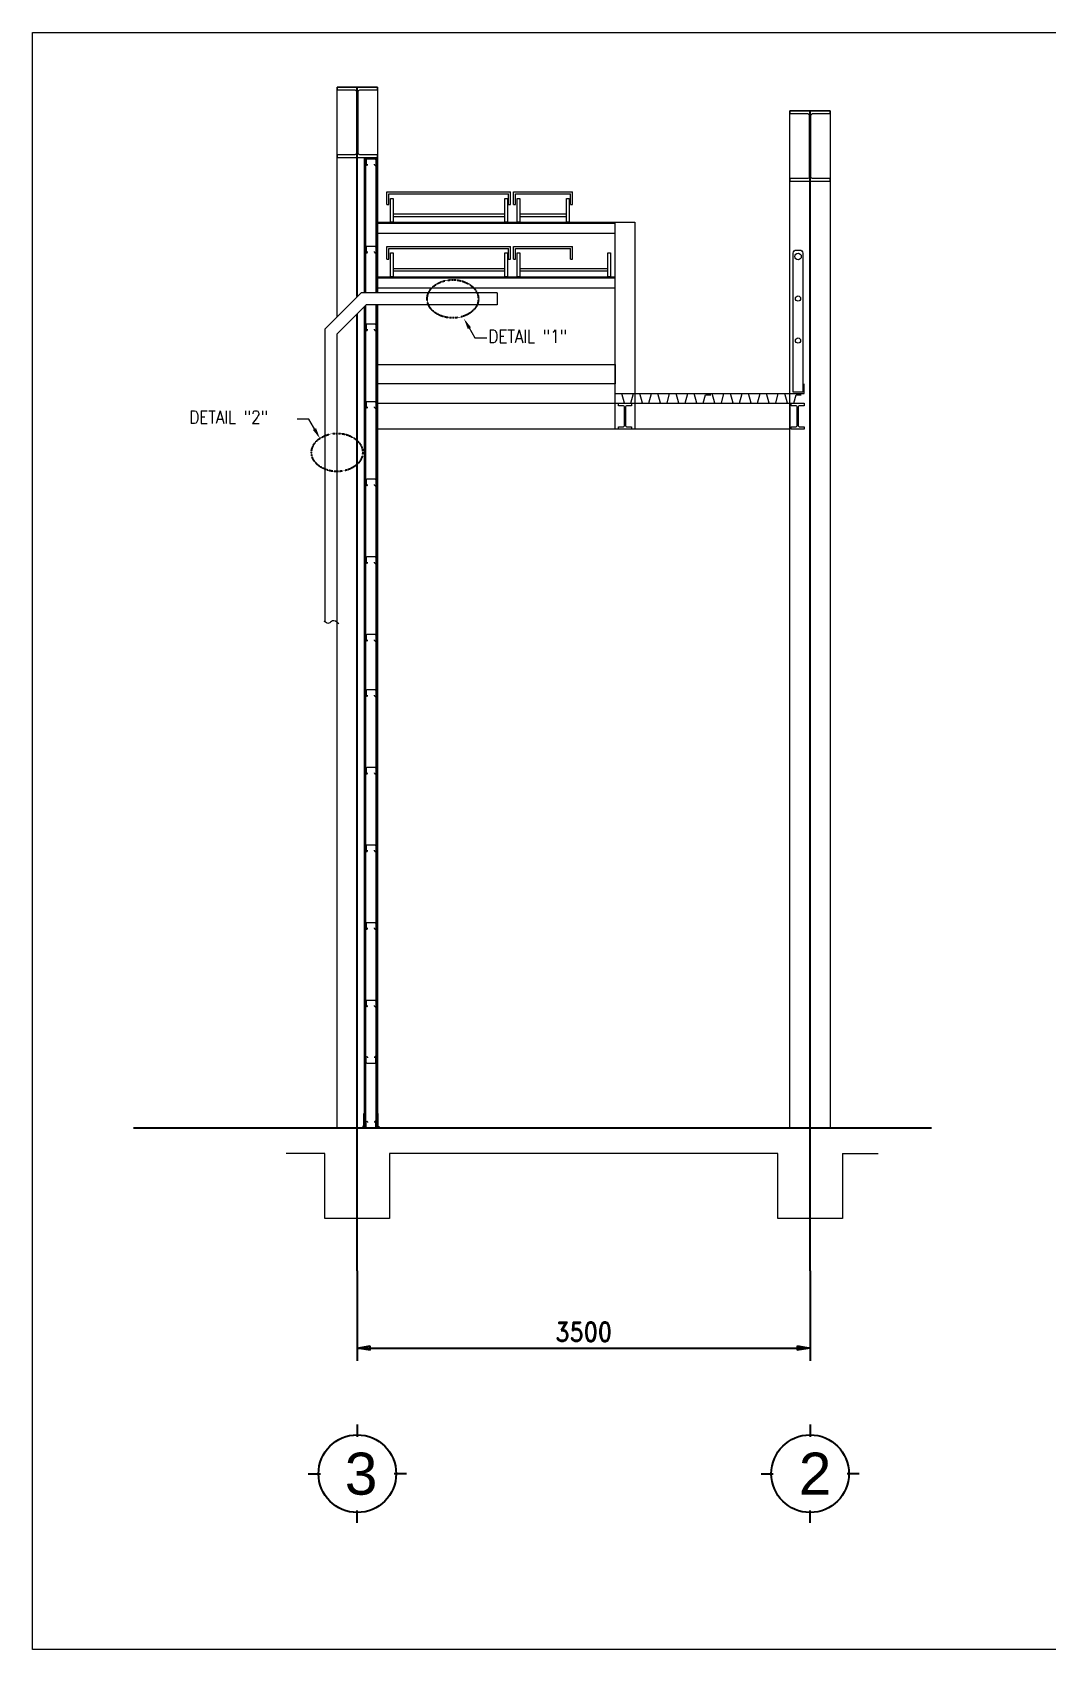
# Model space of a CAD drawing. Extents: x -5343388 to 7033982, y -486386 to 188356.
# Drawn here: x 874073 to 881921, y 145223 to 157725 of the extents above; entities that cross this region are included whole.
import ezdxf
from ezdxf.enums import TextEntityAlignment as Align

# ---------------------------------------------------------------- set-up
doc = ezdxf.new("R2010")
doc.units = 0
doc.header["$MEASUREMENT"] = 0
doc.linetypes.add('ABBr12 Sects C$0$CENTER2', pattern=[28.575, 19.05, -3.175, 3.175, -3.175])
doc.linetypes.add('HIDDEN', pattern=[0.375, 0.25, -0.125])
for name, color, linetype in [('ABBr12 Sects C$0$Grid', 8, 'ABBr12 Sects C$0$CENTER2'), ('ABBr12 Sects C$0$Odds & Ends', 19, 'Continuous'), ('ABBr12 Sects C$0$Steel', 174, 'Continuous'), ('AXIS', 7, 'Continuous'), ('DIM2', 4, 'Continuous'), ('Dimensions', 7, 'Continuous')]:
    doc.layers.add(name, color=color, linetype=linetype)
for name, color, linetype, lineweight in [('DK DIM', 8, 'Continuous', 5), ('E13', 4, 'Continuous', 20), ('E21', 7, 'Continuous', 20)]:
    doc.layers.add(name, color=color, linetype=linetype, lineweight=lineweight)
doc.styles.add('arial', font='arial.ttf')
doc.styles.add('DK Text', font='romand.shx', dxfattribs={"width": 0.85})
doc.styles.add('ISO', font='iso.shx', dxfattribs={"width": 0.85})
doc.dimstyles.new('DK Dim', dxfattribs={"dimscale": 500, "dimtxt": 0.3, "dimasz": 0.2, "dimexe": 0.2, "dimexo": 0, "dimgap": 0.1, "dimtad": 1, "dimdec": 0, "dimzin": 0, "dimdsep": 46, "dimtxsty": 'DK Text', "dimblk": 'CLOSED', "dimcen": 0.9, "dimclrd": 151, "dimclre": 151, "dimclrt": 7, "dimadec": 0, "dimazin": 0, "dimtfac": 1, "dimtdec": 0, "dimtofl": 0, "dimtmove": 0, "dimatfit": 3, "dimldrblk": 'CLOSED', "dimfxl": 0.5, "dimfxlon": 1, "dimtolj": 1, "dimtzin": 0, "dimlwd": -1, "dimlwe": -1, "dimarcsym": 1})

# ---------------------------------------------------------------- blocks, each defined once
blk = doc.blocks.new('ABBr12 Sects C$0$Group-79')
at = {"color": 1, "linetype": 'Continuous', "lineweight": 18}
for q in [(5.289, -11.247), (5.299, -11.347)]:
    blk.add_line((5.289, -11.347), q, dxfattribs=at)
blk = doc.blocks.new('ABBr12 Sects C$0$Group-80')
at = {"color": 1, "linetype": 'Continuous', "lineweight": 18}
for q in [(5.179, -11.247), (5.169, -11.347)]:
    blk.add_line((5.179, -11.347), q, dxfattribs=at)
blk = doc.blocks.new('ABBr12 Sects C$0$Group-246')
at = {"color": 1, "linetype": 'Continuous', "lineweight": 18}
for p, q in [((-0.07015, 0.0752), (-0.02015, 0.0752)), ((0, 0), (-0.02015, 0.0752)), ((0, 0), (0.05, 0)), ((0.0497, 0), (0.06985, 0.0752)), ((0.06985, 0.0752), (0.11985, 0.0752)), ((0.14, 0), (0.11985, 0.0752)), ((0.14, 0), (0.19, 0)), ((0.1897, 0), (0.20985, 0.0752)), ((0.20985, 0.0752), (0.25985, 0.0752)), ((0.28, 0), (0.25985, 0.0752)), ((0.28, 0), (0.33, 0)), ((0.3297, 0), (0.34985, 0.0752)), ((0.34985, 0.0752), (0.39985, 0.0752)), ((0.42, 0), (0.39985, 0.0752)), ((0.42, 0), (0.47, 0)), ((0.4697, 0), (0.48985, 0.0752)), ((0.48985, 0.0752), (0.53985, 0.0752)), ((0.56, 0), (0.53985, 0.0752)), ((0.56, 0), (0.61, 0)), ((0.6097, 0), (0.62717, 0.0652)), ((0.62717, 0.0652), (0.66717, 0.0652))]:
    blk.add_line(p, q, dxfattribs=at)
blk = doc.blocks.new('ABBr12 Sects C$0$Decking0.75')
at = {"color": 7}
blk.add_blockref('ABBr12 Sects C$0$Group-246', (0, 0), dxfattribs=at)
blk = doc.blocks.new('ABBr12 Sects C$0$C-0.075x0.05')
at = {"color": 7, "linetype": 'Continuous', "lineweight": 18}
for p, q in [((0.0325, 0), (-0.0325, 0)), ((-0.0375, -0.005), (-0.0375, -0.045)), ((-0.0275, -0.045), (-0.0275, -0.04)), ((0.0275, -0.045), (0.0275, -0.04)), ((0.0375, -0.005), (0.0375, -0.045))]:
    blk.add_line(p, q, dxfattribs=at)
for centre, start, end in [((-0.0325, -0.005), 90, 180), ((0.0325, -0.005), 0, 90), ((-0.0325, -0.045), 180, 270), ((-0.0325, -0.045), 270, 0), ((0.0325, -0.045), 180, 270), ((0.0325, -0.045), 270, 0)]:
    blk.add_arc(centre, 0.005, start, end, dxfattribs=at)
blk = doc.blocks.new('ABBr12 Sects C$0$Wide Flange (Metric)-9')
at = {"color": 1, "linetype": 'Continuous', "lineweight": 18, "flags": 128}
blk.add_lwpolyline([(-0.156083, -0.542544), (-0.156083, -0.522224), (-0.01905, -0.522224, 0.414213562), (-0.00635, -0.509524), (-0.00635, -0.03302, 0.414213562), (-0.01905, -0.02032), (-0.156083, -0.02032), (-0.156083, 0), (0.156083, 0), (0.156083, -0.02032), (0.01905, -0.02032, 0.414213562), (0.00635, -0.03302), (0.00635, -0.509524, 0.414213562), (0.01905, -0.522224), (0.156083, -0.522224), (0.156083, -0.542544)], format="xyb", close=True, dxfattribs=at)
blk = doc.blocks.new('ABBr12 Sects C$0$Wide Flange (Metric)-10')
at = {"color": 1, "linetype": 'Continuous', "lineweight": 18, "flags": 128}
blk.add_lwpolyline([(-0.156083, -0.542544), (-0.156083, -0.522224), (-0.01905, -0.522224, 0.414213562), (-0.00635, -0.509524), (-0.00635, -0.03302, 0.414213562), (-0.01905, -0.02032), (-0.156083, -0.02032), (-0.156083, 0), (0.156083, 0), (0.156083, -0.02032), (0.01905, -0.02032, 0.414213562), (0.00635, -0.03302), (0.00635, -0.509524, 0.414213562), (0.01905, -0.522224), (0.156083, -0.522224), (0.156083, -0.542544)], format="xyb", close=True, dxfattribs=at)
blk = doc.blocks.new('_Closed')
at = {"color": 0, "linetype": 'ByBlock', "lineweight": -2}
for p, q in [((-1, 0.17), (0, 0)), ((-1, 0.17), (-1, -0.17)), ((0, 0), (-1, -0.17)), ((0, 0), (-1, 0))]:
    blk.add_line(p, q, dxfattribs=at)
blk = doc.blocks.new('*D320')
at = {"color": 151, "linetype": 'Continuous', "transparency": 16777216}
blk.add_line((876585, 148151), (876585, 147455), dxfattribs=at)
at = {"color": 151, "transparency": 16777216}
for p, q in [((880085, 148151), (880085, 147455)), ((876685, 147555), (879985, 147555))]:
    blk.add_line(p, q, dxfattribs=at)
at = {"layer": 'DEFPOINTS', "color": 0, "linetype": 'Continuous', "transparency": 16777216}
for p in [(876585, 148151), (880085, 148151), (880085, 147555)]:
    blk.add_point(p, dxfattribs=at)
at = {"color": 151, "linetype": 'Continuous', "transparency": 16777216, "xscale": 100, "yscale": 100, "zscale": 100, "rotation": 180}
blk.add_blockref('_Closed', (876585, 147555), dxfattribs=at)
at = {"color": 151, "linetype": 'Continuous', "transparency": 16777216, "xscale": 100, "yscale": 100, "zscale": 100}
blk.add_blockref('_Closed', (880085, 147555), dxfattribs=at)
at = {"color": 7, "linetype": 'Continuous', "lineweight": 0, "transparency": 16777216, "insert": (878335, 147680), "char_height": 150, "attachment_point": 5, "style": 'DK Text'}
blk.add_mtext('\\A1;3500', dxfattribs=at)
blk = doc.blocks.new('Axis1')
at = {"layer": 'AXIS', "color": 1}
for points in [[(0, 506), (0, 380)], [(-506, 0), (-380, 0)], [(506, 0), (380, 0)], [(0, -506), (0, -380)]]:
    blk.add_lwpolyline(points, dxfattribs=at)
at = {"layer": 'AXIS'}
blk.add_circle((0, 0), 400, dxfattribs=at)
at = {"layer": 'AXIS', "color": 4, "style": 'ISO', "width": 0.85}
blk.add_attdef('AXIS1', text='', height=400, dxfattribs=at).set_placement((0, 0), align=Align.MIDDLE_CENTER)
blk = doc.blocks.new('YA1')
at = {"layer": 'DIM2', "color": 7}
blk.add_solid([(-3, 0.5), (-3, -0.5), (0, 0)], dxfattribs=at)

msp = doc.modelspace()

# ---------------------------------------------------------------- linework, layer by layer
at = {"color": 7, "linetype": 'Continuous', "lineweight": 0}
for p, q in [((876741.09579, 156257.26184), (878730.01279, 156257.26184)), ((876741.09579, 156248.82434), (878578.92979, 156248.82434)), ((876741.09579, 156172.88684), (878578.92979, 156172.88684)), ((876741.09579, 155835.38684), (878578.92979, 155835.38684)), ((876741.09579, 155826.94934), (878578.92979, 155826.94934)), ((876741.09579, 155751.01184), (878578.92979, 155751.01184)), ((876335.01279, 149057.26184), (876036.13877, 149057.26184)), ((880335.01279, 149057.26184), (880611.33245, 149057.26184))]:
    msp.add_line(p, q, dxfattribs=at)
at = {"color": 6, "linetype": 'Continuous', "lineweight": 0}
msp.add_lwpolyline([(874073.1903, 157724.92564), (901904.56305, 157724.92564), (901904.56305, 145223.26273), (874073.1903, 145223.26273)], close=True, dxfattribs=at)
at = {"color": 7, "linetype": 'Continuous', "lineweight": 0}
for points in [[(876428.92979, 155525.76522), (876428.92979, 157301.79121)], [(876428.92979, 157301.79121), (876741.09579, 157301.79121), (876741.09579, 155712.19437)], [(876741.09579, 155619.0761), (876741.09579, 149257.26184), (876428.92979, 149257.26184), (876428.92979, 155394.0761)], [(881023.6187, 149257.26184), (874856.21339, 149257.26184)], [(880335.01279, 149057.26184), (880335.01279, 148557.26184), (879835.01279, 148557.26184), (879835.01279, 149057.26184), (876835.01279, 149057.26184), (876835.01279, 148557.26184), (876335.01279, 148557.26184), (876335.01279, 149057.26184)]]:
    msp.add_lwpolyline(points, dxfattribs=at)
msp.add_lwpolyline([(879928.92979, 157118.36398), (880241.09579, 157118.36398), (880241.09579, 149257.26184), (879928.92979, 149257.26184)], close=True, dxfattribs=at)
at = {"linetype": 'HIDDEN'}
for centre in [(877322.99083, 155664.52371), (876428.92979, 154477.69457)]:
    msp.add_ellipse(centre, major_axis=(-197.77648, 0), ratio=0.7451164155, dxfattribs=at)
at = {"layer": 'ABBr12 Sects C$0$Grid', "ltscale": 0.15}
for p, q in [((876585.01279, 155681.84822), (876585.01279, 157301.79121)), ((880085.01279, 148150.70785), (880085.01279, 157118.36398)), ((876585.01279, 148150.70785), (876585.01279, 155550.1591)), ((874856.21339, 149257.26184), (881023.6187, 149257.26184))]:
    msp.add_line(p, q, dxfattribs=at)
at = {"layer": 'ABBr12 Sects C$0$Odds & Ends', "color": 9, "linetype": 'Continuous', "lineweight": 9}
for p, q in [((876641.09579, 155712.19437), (876641.09579, 156759.24721)), ((876651.09579, 155712.19437), (876651.09579, 156759.24721)), ((876731.09579, 155712.19437), (876731.09579, 156759.24721)), ((876741.09579, 155712.19437), (876741.09579, 156759.24721)), ((876641.09579, 149257.26184), (876641.09579, 155606.2421)), ((876651.09579, 149257.26184), (876651.09579, 155616.2421)), ((876731.09579, 149257.26184), (876731.09579, 155619.0761)), ((876741.09579, 149257.26184), (876741.09579, 155619.0761))]:
    msp.add_line(p, q, dxfattribs=at)
at = {"layer": 'ABBr12 Sects C$0$Odds & Ends', "color": 9, "linetype": 'Continuous', "lineweight": 9, "flags": 128}
msp.add_lwpolyline([(879953.92979, 156017.46184, -0.4142135624), (879978.92979, 156042.46184), (880003.92979, 156042.46184, -0.4142135624), (880028.92979, 156017.46184), (880028.92979, 154942.46184), (879953.92979, 154942.46184)], format="xyb", close=True, dxfattribs=at)
at = {"layer": 'ABBr12 Sects C$0$Odds & Ends', "color": 9, "linetype": 'Continuous', "lineweight": 9}
for centre, radius in [((879991.42979, 155992.46184), 25), ((879991.42979, 155667.46184), 20), ((879991.42979, 155342.46184), 20)]:
    msp.add_circle(centre, radius, dxfattribs=at)
at = {"layer": 'ABBr12 Sects C$0$Steel', "color": 9, "linetype": 'Continuous', "lineweight": 9}
for p, q in [((878578.92979, 154657.26184), (878578.92979, 156257.26184)), ((878730.01279, 156257.26184), (878730.01279, 154657.26184))]:
    msp.add_line(p, q, dxfattribs=at)
at = {"layer": 'ABBr12 Sects C$0$Steel', "color": 1, "linetype": 'Continuous', "lineweight": 18}
for p, q in [((878578.92979, 154932.46184), (878578.92979, 155007.46184)), ((878578.92979, 154932.46184), (880038.92979, 154932.46184)), ((880038.92979, 154932.46184), (880038.92979, 155007.46184))]:
    msp.add_line(p, q, dxfattribs=at)
at = {"layer": 'ABBr12 Sects C$0$Steel', "color": 9, "linetype": 'Continuous', "lineweight": 9}
for points in [[(876741.09579, 155157.46184), (878578.92979, 155157.46184), (878578.92979, 155007.46184), (876741.09579, 155007.46184)], [(876741.09579, 154857.26184), (879928.92979, 154857.26184), (879928.92979, 154657.26184), (876741.09579, 154657.26184)]]:
    msp.add_lwpolyline(points, close=True, dxfattribs=at)
at = {"layer": 'ABBr12 Sects C$0$Steel', "color": 1, "linetype": 'Continuous', "lineweight": 18, "flags": 128}
for points in [[(878603.92979, 154857.26184), (878703.92979, 154857.26184), (878703.92979, 154838.99584), (878670.32279, 154838.99584, 0.4142135624), (878656.87679, 154825.54984), (878656.87679, 154688.97384, 0.4142135624), (878670.32279, 154675.52784), (878703.92979, 154675.52784), (878703.92979, 154657.26184), (878603.92979, 154657.26184), (878603.92979, 154675.52784), (878637.53679, 154675.52784, 0.4142135624), (878650.98279, 154688.97384), (878650.98279, 154825.54984, 0.4142135624), (878637.53679, 154838.99584), (878603.92979, 154838.99584)], [(879938.92979, 154857.26184), (880038.92979, 154857.26184), (880038.92979, 154838.99584), (880005.32279, 154838.99584, 0.4142135624), (879991.87679, 154825.54984), (879991.87679, 154688.97384, 0.4142135624), (880005.32279, 154675.52784), (880038.92979, 154675.52784), (880038.92979, 154657.26184), (879938.92979, 154657.26184), (879938.92979, 154675.52784), (879972.53679, 154675.52784, 0.4142135624), (879985.98279, 154688.97384), (879985.98279, 154825.54984, 0.4142135624), (879972.53679, 154838.99584), (879938.92979, 154838.99584)]]:
    msp.add_lwpolyline(points, format="xyb", close=True, dxfattribs=at)
at = {"layer": 'DK DIM', "color": 0}
for p, q in [((877423.01498, 155486.95145), (877494.46864, 155363.19009)), ((877494.46864, 155363.19009), (877585.95232, 155363.19009)), ((876210.5237, 154734.0228), (876119.04001, 154734.0228)), ((876281.97735, 154610.26144), (876210.5237, 154734.0228))]:
    msp.add_line(p, q, dxfattribs=at)
at = {"layer": 'E13', "color": 6}
for p, q in [((876813.45835, 156394.52198), (876813.45835, 156490.92349)), ((876813.45835, 156490.92349), (877769.04995, 156490.92349)), ((876828.45835, 156475.92349), (877754.04995, 156475.92349)), ((876828.45835, 156394.52198), (876828.45835, 156475.92349)), ((877754.04995, 156394.52198), (877754.04995, 156475.92349)), ((877769.04995, 156394.52198), (877769.04995, 156490.92349)), ((877792.44943, 156394.52198), (877792.44943, 156490.92349)), ((877792.62222, 156394.52198), (877792.62222, 156490.92349)), ((877792.62222, 156490.92349), (878248.8756, 156490.92349)), ((877807.62222, 156475.92349), (878233.8756, 156475.92349)), ((877807.62222, 156394.52198), (877807.62222, 156475.92349)), ((878233.8756, 156394.52198), (878233.8756, 156475.92349)), ((878248.8756, 156394.52198), (878248.8756, 156490.92349)), ((876813.45835, 156394.52198), (876828.45835, 156394.52198)), ((876861.36965, 156322.40922), (877724.43962, 156322.40922)), ((876861.36965, 156302.15922), (877724.43962, 156302.15922)), ((877754.04995, 156394.52198), (877769.04995, 156394.52198)), ((877792.62222, 156394.52198), (877807.62222, 156394.52198)), ((877840.53352, 156322.40922), (878200.95603, 156322.40922)), ((877840.53352, 156302.15922), (878200.95603, 156302.15922)), ((878233.8756, 156394.52198), (878248.8756, 156394.52198)), ((876813.45835, 155972.64698), (876813.45835, 156069.04849)), ((876813.45835, 156069.04849), (877769.04995, 156069.04849)), ((876828.45835, 156054.04849), (877754.04995, 156054.04849)), ((876828.45835, 155972.64698), (876828.45835, 156054.04849)), ((877754.04995, 155972.64698), (877754.04995, 156054.04849)), ((877769.04995, 155972.64698), (877769.04995, 156069.04849)), ((877792.44943, 155972.64698), (877792.44943, 156069.04849)), ((877792.62222, 155972.64698), (877792.62222, 156069.04849)), ((877792.62222, 156069.04849), (878248.8756, 156069.04849)), ((877807.62222, 156054.04849), (878233.8756, 156054.04849)), ((877807.62222, 155972.64698), (877807.62222, 156054.04849)), ((878233.8756, 155972.64698), (878233.8756, 156054.04849)), ((878248.8756, 155972.64698), (878248.8756, 156069.04849)), ((876813.45835, 155972.64698), (876828.45835, 155972.64698)), ((876861.36965, 155900.53422), (877724.43962, 155900.53422)), ((877754.04995, 155972.64698), (877769.04995, 155972.64698)), ((877792.62222, 155972.64698), (877807.62222, 155972.64698)), ((877840.53352, 155900.53422), (878521.69274, 155900.53422)), ((878233.8756, 155972.64698), (878248.8756, 155972.64698)), ((876861.36965, 155880.28422), (877724.43962, 155880.28422)), ((877840.53352, 155880.28422), (878521.69274, 155880.28422)), ((876615.35894, 155712.19437), (876335.81152, 155432.64695)), ((877665.11231, 155712.19437), (876615.35894, 155712.19437)), ((877665.11231, 155712.19437), (877665.11231, 155619.0761)), ((876653.92979, 155619.0761), (876428.92979, 155394.0761)), ((877665.11231, 155619.0761), (876653.92979, 155619.0761)), ((876335.81152, 153166.5697), (876335.81152, 155432.64695)), ((876428.92979, 153163.2217), (876428.92979, 155394.0761))]:
    msp.add_line(p, q, dxfattribs=at)
for points in [[(876841.11965, 156441.8015), (876861.36965, 156441.8015), (876861.36965, 156257.26184), (876841.11965, 156257.26184)], [(877724.43962, 156441.8015), (877744.68962, 156441.8015), (877744.68962, 156257.26184), (877724.43962, 156257.26184)], [(877820.28352, 156441.8015), (877840.53352, 156441.8015), (877840.53352, 156257.26184), (877820.28352, 156257.26184)], [(878200.95603, 156441.8015), (878221.20603, 156441.8015), (878221.20603, 156257.26184), (878200.95603, 156257.26184)], [(876841.11965, 156019.9265), (876861.36965, 156019.9265), (876861.36965, 155835.38684), (876841.11965, 155835.38684)], [(877724.43962, 156019.9265), (877744.68962, 156019.9265), (877744.68962, 155835.38684), (877724.43962, 155835.38684)], [(877820.28352, 156019.9265), (877840.53352, 156019.9265), (877840.53352, 155835.38684), (877820.28352, 155835.38684)], [(878521.69274, 156019.9265), (878541.94274, 156019.9265), (878541.94274, 155835.38684), (878521.69274, 155835.38684)]]:
    msp.add_lwpolyline(points, close=True, dxfattribs=at)
msp.add_spline([(876440.86104, 153153.22002), (876392.05238, 153175.74088), (876365.77077, 153156.9735), (876328.22569, 153171.98746)], degree=3, dxfattribs=at)

# ---------------------------------------------------------------- block references
at = {"layer": 'ABBr12 Sects C$0$Odds & Ends', "color": 1, "lineweight": 0, "xscale": 1000, "yscale": 1000, "zscale": 1000}
for name in ['ABBr12 Sects C$0$Group-80', 'ABBr12 Sects C$0$Group-79']:
    msp.add_blockref(name, (871457.27824, 160614.06419), dxfattribs=at)
at = {"layer": 'ABBr12 Sects C$0$Steel', "color": 1, "lineweight": 0, "xscale": -1000, "yscale": 1000, "zscale": 1000, "rotation": 180}
for name, p in [('ABBr12 Sects C$0$Wide Flange (Metric)-9', (876585.01279, 156758.04721)), ('ABBr12 Sects C$0$Wide Flange (Metric)-10', (880085.01279, 156574.61998))]:
    msp.add_blockref(name, p, dxfattribs=at)
at = {"layer": 'ABBr12 Sects C$0$Steel', "color": 7, "lineweight": 0, "xscale": 1000, "yscale": 1000, "zscale": 1000}
for name, p in [('ABBr12 Sects C$0$C-0.075x0.05', (876691.09579, 156745.54721)), ('ABBr12 Sects C$0$C-0.075x0.05', (876691.09579, 156069.76184)), ('ABBr12 Sects C$0$C-0.075x0.05', (876691.09579, 155469.76184)), ('ABBr12 Sects C$0$Decking0.75', (878649.07979, 154857.26184)), ('ABBr12 Sects C$0$Decking0.75', (879349.07979, 154857.26184)), ('ABBr12 Sects C$0$C-0.075x0.05', (876691.09579, 154869.76184)), ('ABBr12 Sects C$0$C-0.075x0.05', (876691.09579, 154269.76184)), ('ABBr12 Sects C$0$C-0.075x0.05', (876691.09579, 153669.76184)), ('ABBr12 Sects C$0$C-0.075x0.05', (876691.09579, 153069.76184)), ('ABBr12 Sects C$0$C-0.075x0.05', (876691.09579, 152642.26184)), ('ABBr12 Sects C$0$C-0.075x0.05', (876691.09579, 152042.26184)), ('ABBr12 Sects C$0$C-0.075x0.05', (876691.09579, 151442.26184)), ('ABBr12 Sects C$0$C-0.075x0.05', (876691.09579, 150842.26184)), ('ABBr12 Sects C$0$C-0.075x0.05', (876691.09579, 150242.26184))]:
    msp.add_blockref(name, p, dxfattribs=at)
at = {"layer": 'ABBr12 Sects C$0$Steel', "color": 7, "lineweight": 0, "xscale": 1000, "yscale": 1000, "zscale": 1000, "rotation": 180}
for p in [(876691.09579, 149757.26184), (876691.09579, 149257.26184)]:
    msp.add_blockref('ABBr12 Sects C$0$C-0.075x0.05', p, dxfattribs=at)
at = {"layer": 'Dimensions', "lineweight": -3}
ref = msp.add_blockref('Axis1', (876585.01279, 146583.588), dxfattribs=dict(at, xscale=0.75, yscale=0.75, zscale=0.75))
ref.add_attrib('AXIS1', '3', dxfattribs={"layer": 'AXIS', "color": 4, "height": 325, "style": 'arial'}).set_placement((876614.27609, 146583.68104), align=Align.MIDDLE_CENTER)
ref = msp.add_blockref('Axis1', (880085.01279, 146583.588), dxfattribs=dict(at, xscale=0.75, yscale=0.75, zscale=0.75))
ref.add_attrib('AXIS1', '2', dxfattribs={"layer": 'AXIS', "color": 4, "height": 325, "style": 'arial'}).set_placement((880123.36545, 146583.68104), align=Align.MIDDLE_CENTER)
at = {"layer": 'DK DIM', "color": 0, "yscale": 28.125, "zscale": 28.125}
for p, xscale, rotation in [((877408.95248, 155511.30841), -28.12499999995323, 300.000000000055), ((876296.03985, 154585.90448), -28.12499999995324, 120.0000000000551)]:
    msp.add_blockref('YA1', p, dxfattribs=dict(at, xscale=xscale, rotation=rotation))

# ---------------------------------------------------------------- texts
at = {"layer": 'E21', "style": 'DK Text', "width": 0.85}
for s, p in [('DETAIL "1"', (877598.55344, 155325.26255)), ('DETAIL "2"', (875287.18436, 154700.42212))]:
    msp.add_text(s, height=100, dxfattribs=at).set_placement(p)

# ---------------------------------------------------------------- dimensions: what is measured, and where the dimension line sits
at = {"color": 6, "linetype": 'Continuous', "lineweight": 0}
dim = msp.add_linear_dim(base=(880085.01279, 147554.83204), p1=(876585.01279, 148150.70785), p2=(880085.01279, 148150.70785), dimstyle='DK Dim', override={"dimfxl": 200, "dimarcsym": 2}, dxfattribs=at)
dim.commit()
dim.dimension.update_dxf_attribs({"geometry": '*D320', "text_midpoint": (878335.01279, 147679.83204)})

doc.saveas('drawing.dxf')
